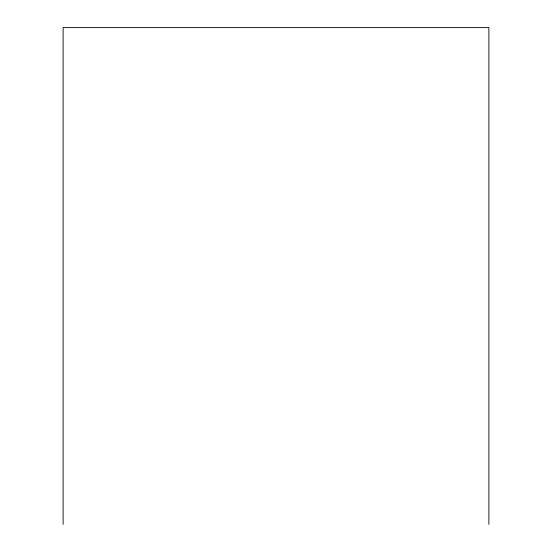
<?xml version="1.0" encoding="UTF-8"?>
<svg xmlns="http://www.w3.org/2000/svg" width="552" height="552" viewBox="0 0 552 552"><rect width="100%" height="100%" fill="white"/><g stroke="black" fill="none" stroke-linecap="round" stroke-linejoin="round"><path stroke-width="0.83" d="M488.879 524.4L488.879 27.6L63.121 27.6L63.121 524.4"/></g></svg>
